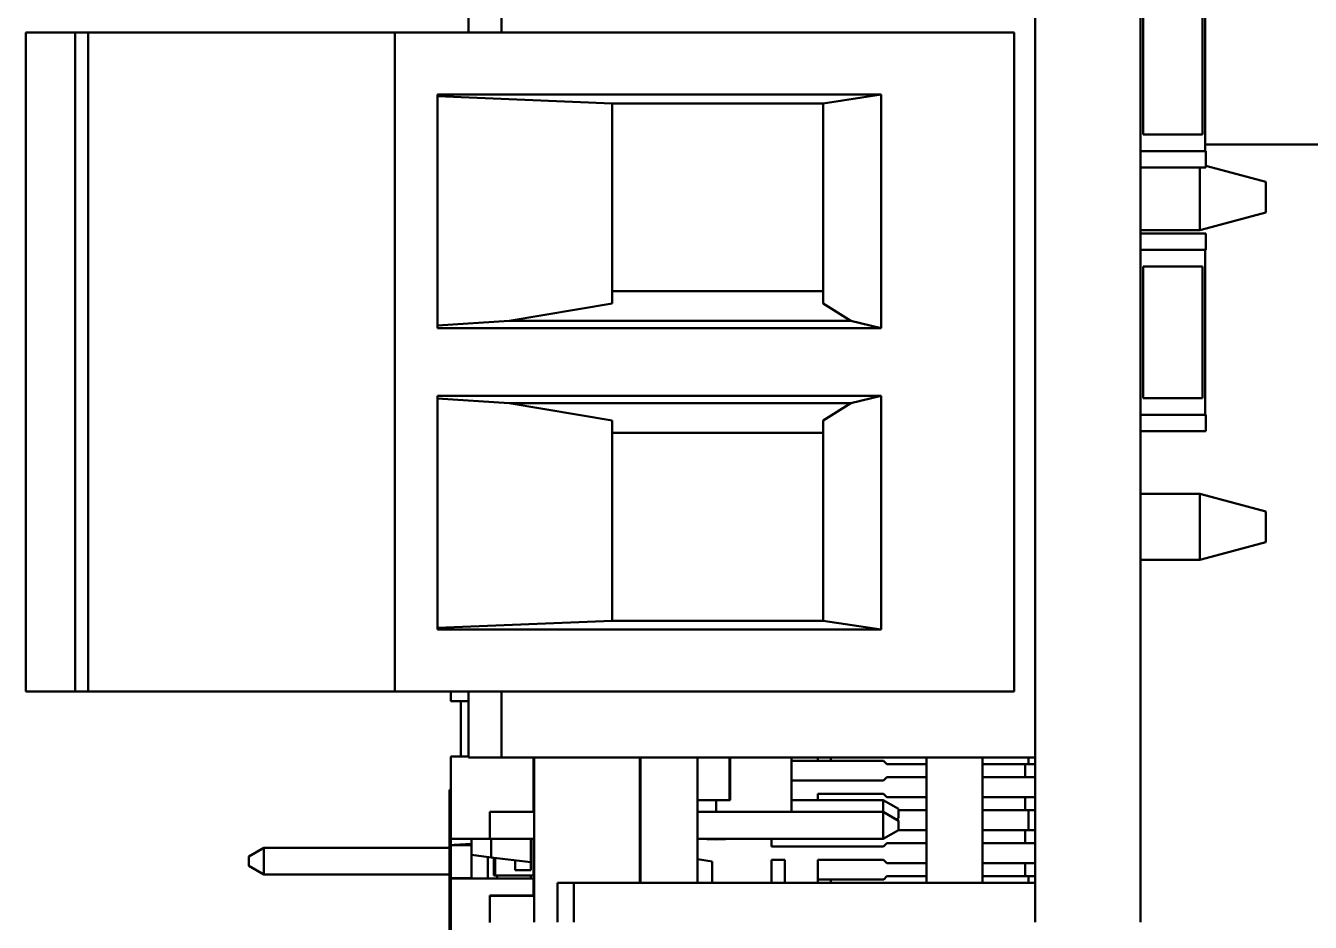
# Model space of a CAD drawing. Header units: millimetres. Extents: x 3100 to 5091, y 868 to 1900.
# Drawn here: x 3461.22 to 3480.72, y 1631.43 to 1645.03 of the extents above; entities that cross this region are included whole.
import ezdxf

# ---------------------------------------------------------------- set-up
doc = ezdxf.new("R2010")
doc.units = ezdxf.units.MM
doc.header["$LTSCALE"] = 1.8
doc.layers.add('외형선(ISO)', color=7, linetype='Continuous', lineweight=50)

msp = doc.modelspace()

# ---------------------------------------------------------------- linework, layer by layer
at = {"layer": '외형선(ISO)'}
for p, q in [((3478.14, 1648.736), (3478.14, 1631.426)), ((3467.94, 1645.926), (3467.94, 1644.926)), ((3468.44, 1644.926), (3468.44, 1645.926)), ((3476.54, 1633.926), (3476.54, 1645.926)), ((3479.12, 1643.126), (3479.12, 1645.626)), ((3478.18, 1645.376), (3478.18, 1644.626)), ((3479.08, 1645.376), (3479.08, 1644.626)), ((3461.222, 1634.926), (3461.222, 1644.926)), ((3461.222, 1644.926), (3461.413, 1644.926)), ((3461.972, 1644.926), (3461.413, 1644.926)), ((3461.972, 1634.926), (3461.972, 1644.926)), ((3461.972, 1644.926), (3462.168, 1644.926)), ((3462.168, 1644.926), (3466.822, 1644.926)), ((3462.168, 1644.926), (3462.168, 1634.926)), ((3466.822, 1644.926), (3466.822, 1634.926)), ((3466.822, 1644.926), (3467.022, 1644.926)), ((3467.022, 1644.926), (3476.222, 1644.926)), ((3476.222, 1634.926), (3476.222, 1644.926)), ((3478.18, 1644.126), (3478.18, 1644.626)), ((3479.08, 1644.126), (3479.08, 1644.626)), ((3478.18, 1644.126), (3478.18, 1643.376)), ((3479.08, 1644.126), (3479.08, 1643.376)), ((3467.472, 1643.985), (3467.472, 1640.439)), ((3474.205, 1643.985), (3467.472, 1643.985)), ((3470.122, 1643.851), (3467.472, 1643.96)), ((3474.205, 1643.985), (3473.322, 1643.851)), ((3474.205, 1640.439), (3474.205, 1643.985)), ((3470.122, 1643.851), (3473.322, 1643.851)), ((3470.122, 1643.851), (3470.122, 1640.816)), ((3473.322, 1643.851), (3473.322, 1640.816)), ((3479.08, 1643.376), (3478.18, 1643.376)), ((3479.128, 1643.126), (3478.14, 1643.126)), ((3479.12, 1643.226), (3484.822, 1643.226)), ((3479.128, 1642.876), (3479.128, 1643.126)), ((3478.14, 1642.876), (3479.128, 1642.876)), ((3479.04, 1642.426), (3479.04, 1642.876)), ((3480.04, 1642.658), (3479.128, 1642.903)), ((3480.04, 1642.658), (3480.04, 1642.426)), ((3479.04, 1641.936), (3479.04, 1642.426)), ((3480.04, 1642.426), (3480.04, 1642.194)), ((3479.059, 1641.931), (3480.04, 1642.194)), ((3479.04, 1641.926), (3479.04, 1641.936)), ((3479.04, 1641.926), (3479.059, 1641.931)), ((3478.14, 1641.926), (3479.04, 1641.926)), ((3479.128, 1641.876), (3478.14, 1641.876)), ((3479.128, 1641.626), (3479.128, 1641.876)), ((3478.14, 1641.626), (3479.128, 1641.626)), ((3479.12, 1639.126), (3479.12, 1641.626)), ((3479.08, 1641.376), (3478.18, 1641.376)), ((3478.18, 1641.376), (3478.18, 1640.626)), ((3479.08, 1641.376), (3479.08, 1640.626)), ((3470.122, 1641.001), (3473.322, 1641.001)), ((3470.122, 1640.816), (3468.556, 1640.551)), ((3473.743, 1640.551), (3473.322, 1640.816)), ((3478.18, 1640.126), (3478.18, 1640.626)), ((3479.08, 1640.126), (3479.08, 1640.626)), ((3468.556, 1640.551), (3467.472, 1640.48)), ((3474.205, 1640.439), (3467.472, 1640.439)), ((3468.556, 1640.551), (3473.743, 1640.551)), ((3474.205, 1640.439), (3473.743, 1640.551)), ((3478.18, 1640.126), (3478.18, 1639.376)), ((3479.08, 1640.126), (3479.08, 1639.376)), ((3467.472, 1635.868), (3467.472, 1639.414)), ((3474.205, 1639.414), (3467.472, 1639.414)), ((3474.205, 1639.414), (3473.743, 1639.301)), ((3474.205, 1635.868), (3474.205, 1639.414)), ((3468.556, 1639.301), (3467.472, 1639.372)), ((3470.122, 1639.037), (3468.556, 1639.301)), ((3468.556, 1639.301), (3473.743, 1639.301)), ((3473.743, 1639.301), (3473.322, 1639.037)), ((3479.08, 1639.376), (3478.18, 1639.376)), ((3470.122, 1639.037), (3470.122, 1636.001)), ((3473.322, 1639.037), (3473.322, 1636.001)), ((3479.128, 1639.126), (3478.14, 1639.126)), ((3479.128, 1638.876), (3479.128, 1639.126)), ((3473.322, 1638.851), (3470.122, 1638.851)), ((3478.14, 1638.876), (3479.128, 1638.876)), ((3478.14, 1637.926), (3479.04, 1637.926)), ((3479.059, 1637.921), (3479.04, 1637.926)), ((3479.04, 1637.916), (3479.04, 1637.926)), ((3479.04, 1637.426), (3479.04, 1637.916)), ((3480.04, 1637.658), (3479.059, 1637.921)), ((3480.04, 1637.658), (3480.04, 1637.426)), ((3479.04, 1636.936), (3479.04, 1637.426)), ((3480.04, 1637.426), (3480.04, 1637.194)), ((3480.04, 1637.194), (3479.059, 1636.931)), ((3478.14, 1636.926), (3479.04, 1636.926)), ((3479.04, 1636.926), (3479.04, 1636.936)), ((3479.059, 1636.931), (3479.04, 1636.926)), ((3467.472, 1635.893), (3470.122, 1636.001)), ((3473.322, 1636.001), (3470.122, 1636.001)), ((3473.322, 1636.001), (3474.205, 1635.868)), ((3474.205, 1635.868), (3467.472, 1635.868)), ((3461.222, 1634.926), (3461.413, 1634.926)), ((3461.972, 1634.926), (3461.413, 1634.926)), ((3461.972, 1634.926), (3462.168, 1634.926)), ((3462.168, 1634.926), (3466.822, 1634.926)), ((3466.822, 1634.926), (3467.022, 1634.926)), ((3467.022, 1634.926), (3476.222, 1634.926)), ((3467.675, 1634.926), (3467.675, 1634.785)), ((3467.94, 1634.926), (3467.94, 1633.926)), ((3468.44, 1633.926), (3468.44, 1634.926)), ((3467.68, 1634.78), (3467.94, 1634.78)), ((3467.825, 1633.943), (3467.825, 1634.78)), ((3467.675, 1633.938), (3467.675, 1632.698)), ((3467.94, 1633.943), (3467.68, 1633.943)), ((3467.68, 1633.943), (3467.68, 1633.943)), ((3467.68, 1633.943), (3467.94, 1633.943)), ((3467.94, 1633.926), (3468.44, 1633.926)), ((3476.54, 1633.926), (3468.44, 1633.926)), ((3468.925, 1633.101), (3468.925, 1633.926)), ((3468.937, 1631.426), (3468.937, 1633.926)), ((3470.54, 1632.026), (3470.54, 1633.926)), ((3470.552, 1633.926), (3470.552, 1632.026)), ((3471.416, 1633.926), (3471.416, 1632.026)), ((3471.902, 1633.281), (3471.902, 1633.926)), ((3471.911, 1633.281), (3471.911, 1633.926)), ((3472.841, 1633.926), (3472.841, 1633.101)), ((3474.24, 1633.876), (3472.841, 1633.876)), ((3473.24, 1633.876), (3473.24, 1633.926)), ((3473.44, 1633.876), (3473.44, 1633.926)), ((3474.29, 1633.826), (3474.24, 1633.876)), ((3474.29, 1633.826), (3474.89, 1633.826)), ((3474.89, 1633.926), (3474.89, 1632.026)), ((3475.74, 1632.026), (3475.74, 1633.926)), ((3475.74, 1633.826), (3476.29, 1633.826)), ((3476.29, 1633.826), (3476.39, 1633.826)), ((3476.39, 1633.826), (3476.54, 1633.826)), ((3476.39, 1633.626), (3476.39, 1633.826)), ((3476.44, 1633.826), (3476.44, 1633.926)), ((3476.54, 1632.026), (3476.54, 1633.926)), ((3472.841, 1633.576), (3474.24, 1633.576)), ((3474.24, 1633.576), (3474.29, 1633.626)), ((3474.89, 1633.626), (3474.29, 1633.626)), ((3476.29, 1633.626), (3475.74, 1633.626)), ((3476.29, 1633.626), (3476.39, 1633.626)), ((3476.54, 1633.626), (3476.39, 1633.626)), ((3467.675, 1633.434), (3467.655, 1633.434)), ((3467.655, 1633.434), (3467.655, 1633.433)), ((3467.675, 1633.433), (3467.655, 1633.433)), ((3467.655, 1633.433), (3467.655, 1630.004)), ((3473.24, 1633.28), (3473.24, 1633.376)), ((3473.54, 1633.376), (3473.24, 1633.376)), ((3474.241, 1633.376), (3473.54, 1633.376)), ((3474.241, 1633.376), (3474.29, 1633.326)), ((3468.937, 1633.28), (3468.925, 1633.28)), ((3468.925, 1633.28), (3468.937, 1633.28)), ((3468.925, 1633.28), (3468.937, 1633.28)), ((3468.937, 1633.28), (3468.925, 1633.28)), ((3470.552, 1633.28), (3470.54, 1633.28)), ((3470.54, 1633.28), (3470.552, 1633.28)), ((3470.54, 1633.28), (3470.552, 1633.28)), ((3470.552, 1633.28), (3470.54, 1633.28)), ((3471.597, 1633.281), (3471.416, 1633.281)), ((3471.698, 1633.281), (3471.698, 1633.101)), ((3471.911, 1633.281), (3471.902, 1633.281)), ((3472.841, 1633.28), (3474.235, 1633.28)), ((3474.235, 1633.28), (3472.841, 1633.28)), ((3472.841, 1633.28), (3474.235, 1633.28)), ((3474.235, 1633.28), (3472.841, 1633.28)), ((3474.235, 1633.28), (3474.235, 1633.101)), ((3474.235, 1633.28), (3474.235, 1633.28)), ((3474.235, 1633.28), (3474.235, 1633.28)), ((3474.235, 1633.28), (3474.464, 1633.148)), ((3474.464, 1633.148), (3474.235, 1633.28)), ((3474.235, 1633.28), (3474.235, 1633.28)), ((3474.464, 1633.148), (3474.235, 1633.28)), ((3474.235, 1633.28), (3474.464, 1633.148)), ((3474.89, 1633.326), (3474.29, 1633.326)), ((3476.29, 1633.326), (3475.74, 1633.326)), ((3476.29, 1633.326), (3476.39, 1633.326)), ((3476.54, 1633.326), (3476.39, 1633.326)), ((3476.39, 1633.126), (3476.39, 1633.326)), ((3468.937, 1633.101), (3468.266, 1633.101)), ((3468.266, 1633.101), (3468.266, 1633.1)), ((3468.266, 1633.101), (3468.266, 1633.101)), ((3468.266, 1633.101), (3468.937, 1633.101)), ((3468.266, 1633.1), (3468.937, 1633.1)), ((3468.266, 1633.1), (3468.266, 1632.694)), ((3468.266, 1633.1), (3468.266, 1633.1)), ((3468.937, 1633.1), (3468.266, 1633.1)), ((3470.552, 1633.101), (3470.54, 1633.101)), ((3470.54, 1633.101), (3470.552, 1633.101)), ((3470.54, 1633.1), (3470.552, 1633.1)), ((3470.552, 1633.1), (3470.54, 1633.1)), ((3471.416, 1633.101), (3474.235, 1633.101)), ((3474.235, 1633.101), (3471.416, 1633.101)), ((3471.416, 1633.1), (3474.235, 1633.1)), ((3474.235, 1633.1), (3471.416, 1633.1)), ((3474.235, 1633.101), (3474.235, 1633.1)), ((3474.464, 1632.969), (3474.235, 1633.101)), ((3474.235, 1633.101), (3474.235, 1633.101)), ((3474.235, 1633.101), (3474.464, 1632.969)), ((3474.235, 1633.1), (3474.464, 1632.968)), ((3474.235, 1633.1), (3474.235, 1632.694)), ((3474.235, 1633.1), (3474.235, 1633.1)), ((3474.464, 1632.968), (3474.235, 1633.1)), ((3474.464, 1633.005), (3474.432, 1632.987)), ((3474.464, 1633.148), (3474.464, 1633.148)), ((3474.464, 1633.148), (3474.464, 1633.148)), ((3474.464, 1633.148), (3474.464, 1633.148)), ((3474.464, 1633.148), (3474.464, 1633.005)), ((3474.89, 1633.126), (3474.464, 1633.126)), ((3474.464, 1632.969), (3474.464, 1632.969)), ((3474.464, 1632.969), (3474.464, 1632.968)), ((3474.464, 1632.968), (3474.464, 1632.826)), ((3474.464, 1632.968), (3474.464, 1632.968)), ((3476.29, 1633.126), (3475.74, 1633.126)), ((3476.29, 1633.126), (3476.39, 1633.126)), ((3476.39, 1633.126), (3476.54, 1633.126)), ((3476.44, 1632.826), (3476.44, 1633.126)), ((3474.464, 1632.826), (3474.235, 1632.694)), ((3474.464, 1632.826), (3474.89, 1632.826)), ((3475.74, 1632.826), (3476.29, 1632.826)), ((3476.29, 1632.826), (3476.39, 1632.826)), ((3476.39, 1632.826), (3476.54, 1632.826)), ((3476.39, 1632.626), (3476.39, 1632.826)), ((3467.675, 1632.698), (3467.675, 1632.604)), ((3467.675, 1632.59), (3467.675, 1632.59)), ((3467.675, 1632.59), (3467.675, 1632.1)), ((3467.68, 1632.693), (3468.92, 1632.693)), ((3467.68, 1632.599), (3467.722, 1632.599)), ((3467.987, 1632.595), (3467.68, 1632.595)), ((3467.987, 1632.449), (3467.987, 1632.693)), ((3468.937, 1632.694), (3468.266, 1632.694)), ((3468.287, 1632.693), (3468.287, 1632.412)), ((3468.887, 1632.339), (3468.887, 1632.693)), ((3468.888, 1632.215), (3468.888, 1632.693)), ((3468.925, 1632.138), (3468.925, 1632.694)), ((3468.925, 1632.604), (3468.925, 1632.694)), ((3468.925, 1632.59), (3468.925, 1632.59)), ((3468.925, 1632.292), (3468.925, 1632.59)), ((3470.552, 1632.694), (3470.54, 1632.694)), ((3474.235, 1632.694), (3471.416, 1632.694)), ((3471.416, 1632.694), (3471.698, 1632.684)), ((3471.983, 1632.694), (3471.698, 1632.684)), ((3471.698, 1632.694), (3471.698, 1632.684)), ((3472.54, 1632.576), (3472.54, 1632.694)), ((3472.84, 1632.576), (3472.54, 1632.576)), ((3472.84, 1632.576), (3474.24, 1632.576)), ((3474.24, 1632.576), (3474.29, 1632.626)), ((3474.89, 1632.626), (3474.29, 1632.626)), ((3476.29, 1632.626), (3475.74, 1632.626)), ((3476.29, 1632.626), (3476.39, 1632.626)), ((3476.54, 1632.626), (3476.39, 1632.626)), ((3464.607, 1632.426), (3464.836, 1632.558)), ((3464.836, 1632.558), (3464.607, 1632.426)), ((3464.607, 1632.425), (3464.836, 1632.557)), ((3464.836, 1632.557), (3464.607, 1632.425)), ((3464.607, 1632.425), (3464.836, 1632.557)), ((3464.836, 1632.557), (3464.607, 1632.425)), ((3464.607, 1632.425), (3464.836, 1632.557)), ((3464.836, 1632.557), (3464.607, 1632.425)), ((3464.607, 1632.425), (3464.836, 1632.557)), ((3464.836, 1632.557), (3464.607, 1632.425)), ((3464.607, 1632.425), (3464.607, 1632.426)), ((3464.607, 1632.426), (3464.607, 1632.426)), ((3464.607, 1632.425), (3464.607, 1632.425)), ((3464.607, 1632.425), (3464.607, 1632.425)), ((3464.607, 1632.425), (3464.607, 1632.425)), ((3464.607, 1632.425), (3464.607, 1632.425)), ((3464.607, 1632.425), (3464.607, 1632.425)), ((3464.607, 1632.425), (3464.607, 1632.425)), ((3464.607, 1632.282), (3464.607, 1632.425)), ((3464.607, 1632.425), (3464.607, 1632.425)), ((3467.655, 1632.558), (3464.836, 1632.558)), ((3464.836, 1632.558), (3464.836, 1632.558)), ((3464.836, 1632.558), (3467.655, 1632.558)), ((3464.836, 1632.557), (3464.836, 1632.558)), ((3467.655, 1632.557), (3464.836, 1632.557)), ((3464.836, 1632.557), (3464.836, 1632.557)), ((3467.655, 1632.557), (3464.836, 1632.557)), ((3467.655, 1632.557), (3464.836, 1632.557)), ((3464.836, 1632.557), (3464.836, 1632.557)), ((3464.836, 1632.557), (3467.655, 1632.557)), ((3467.655, 1632.557), (3464.836, 1632.557)), ((3464.836, 1632.557), (3464.836, 1632.557)), ((3464.836, 1632.557), (3467.655, 1632.557)), ((3467.655, 1632.557), (3464.836, 1632.557)), ((3464.836, 1632.557), (3464.836, 1632.557)), ((3464.836, 1632.557), (3467.655, 1632.557)), ((3464.836, 1632.557), (3464.836, 1632.557)), ((3464.836, 1632.557), (3464.836, 1632.557)), ((3464.836, 1632.557), (3464.836, 1632.557)), ((3464.836, 1632.15), (3464.836, 1632.557)), ((3468.287, 1632.412), (3467.987, 1632.449)), ((3467.987, 1632.089), (3467.987, 1632.449)), ((3468.237, 1632.418), (3468.237, 1632.089)), ((3468.287, 1632.412), (3468.887, 1632.339)), ((3468.325, 1632.408), (3468.325, 1632.138)), ((3468.345, 1632.138), (3468.345, 1632.405)), ((3471.64, 1632.35), (3471.416, 1632.382)), ((3471.416, 1632.382), (3471.64, 1632.351)), ((3464.836, 1632.15), (3464.607, 1632.282)), ((3468.647, 1632.215), (3468.647, 1632.368)), ((3468.647, 1632.215), (3468.888, 1632.215)), ((3468.937, 1632.292), (3468.925, 1632.292)), ((3471.64, 1632.351), (3471.64, 1632.35)), ((3471.64, 1632.35), (3471.64, 1632.026)), ((3472.54, 1632.026), (3472.54, 1632.376)), ((3472.54, 1632.376), (3472.74, 1632.376)), ((3472.74, 1632.026), (3472.74, 1632.376)), ((3473.24, 1632.076), (3473.24, 1632.376)), ((3473.54, 1632.376), (3473.24, 1632.376)), ((3474.241, 1632.376), (3473.54, 1632.376)), ((3474.241, 1632.376), (3474.29, 1632.326)), ((3474.89, 1632.326), (3474.29, 1632.326)), ((3476.29, 1632.326), (3475.74, 1632.326)), ((3476.29, 1632.326), (3476.39, 1632.326)), ((3476.54, 1632.326), (3476.39, 1632.326)), ((3476.39, 1632.126), (3476.39, 1632.326)), ((3464.836, 1632.15), (3467.655, 1632.15)), ((3467.675, 1632.084), (3467.675, 1630.844)), ((3467.68, 1632.095), (3467.987, 1632.095)), ((3468.92, 1632.089), (3467.68, 1632.089)), ((3467.68, 1632.089), (3467.68, 1632.089)), ((3467.68, 1632.089), (3468.92, 1632.089)), ((3468.345, 1632.138), (3468.325, 1632.138)), ((3468.925, 1632.138), (3468.345, 1632.138)), ((3468.377, 1632.089), (3468.377, 1632.138)), ((3468.887, 1632.138), (3468.887, 1632.089)), ((3468.92, 1632.089), (3468.92, 1632.089)), ((3468.925, 1631.831), (3468.925, 1632.084)), ((3468.937, 1632.01), (3468.925, 1632.01)), ((3468.925, 1632.01), (3468.937, 1632.01)), ((3468.925, 1632.01), (3468.937, 1632.01)), ((3468.937, 1632.01), (3468.925, 1632.01)), ((3469.29, 1632.026), (3469.54, 1632.026)), ((3469.29, 1631.426), (3469.29, 1632.026)), ((3469.54, 1631.426), (3469.54, 1632.026)), ((3469.54, 1632.026), (3469.64, 1632.026)), ((3476.54, 1632.026), (3469.64, 1632.026)), ((3473.24, 1632.026), (3473.24, 1632.076)), ((3473.54, 1632.076), (3473.24, 1632.076)), ((3473.44, 1632.026), (3473.44, 1632.076)), ((3473.54, 1632.076), (3474.243, 1632.076)), ((3474.29, 1632.126), (3474.243, 1632.076)), ((3474.89, 1632.126), (3474.29, 1632.126)), ((3476.29, 1632.126), (3475.74, 1632.126)), ((3476.29, 1632.126), (3476.39, 1632.126)), ((3476.39, 1632.126), (3476.54, 1632.126)), ((3476.44, 1632.026), (3476.44, 1632.126)), ((3476.54, 1632.026), (3476.54, 1631.426)), ((3468.937, 1631.831), (3468.266, 1631.831)), ((3468.266, 1631.831), (3468.266, 1631.83)), ((3468.266, 1631.831), (3468.266, 1631.831)), ((3468.266, 1631.831), (3468.937, 1631.831)), ((3468.266, 1631.83), (3468.937, 1631.83)), ((3468.266, 1631.83), (3468.266, 1631.424)), ((3468.266, 1631.83), (3468.266, 1631.83)), ((3468.937, 1631.83), (3468.266, 1631.83))]:
    msp.add_line(p, q, dxfattribs=at)
for centre, start, end in [((3467.68, 1634.785), 180, 270.0199), ((3467.68, 1632.698), 180, 270.0199), ((3467.68, 1632.604), 180, 270), ((3468.92, 1632.698), 270, 309.034), ((3468.92, 1632.604), 349.6539, 0), ((3467.68, 1632.1), 180, 270)]:
    msp.add_arc(centre, 0.005, start, end, dxfattribs=at)
for centre, major_axis, start_param in [((3471.597, 1633.281), (0.305, 0), 4.712389), ((3468.777, 1632.292), (0.16, 0), 5.888953), ((3468.777, 1632.067), (0.16, 0), 5.890278)]:
    msp.add_ellipse(centre, major_axis=major_axis, ratio=0.00019, start_param=start_param, end_param=6.283185, dxfattribs=at)
for points, knots in [([(3467.68, 1633.943), (3467.679, 1633.943), (3467.677, 1633.942), (3467.676, 1633.941), (3467.676, 1633.941), (3467.676, 1633.94), (3467.676, 1633.939), (3467.675, 1633.939), (3467.675, 1633.939), (3467.675, 1633.939), (3467.675, 1633.939), (3467.675, 1633.938), (3467.675, 1633.938), (3467.675, 1633.938), (3467.675, 1633.938), (3467.675, 1633.938), (3467.675, 1633.938), (3467.675, 1633.938), (3467.675, 1633.938), (3467.675, 1633.938), (3467.675, 1633.938), (3467.675, 1633.938)], [0.0000000028, 0.0000000028, 0.0000000028, 0.0000000028, 0.0004738719, 0.0004738719, 0.0004738719, 0.0007108064, 0.0007108064, 0.0007108064, 0.0008292737, 0.0008292737, 0.0008292737, 0.0008885073, 0.0008885073, 0.0008885073, 0.0009181242, 0.0009181242, 0.0009181242, 0.0009329326, 0.0009329326, 0.0009329326, 0.000947741, 0.000947741, 0.000947741, 0.000947741]), ([(3467.675, 1633.094), (3467.675, 1633.094), (3467.675, 1633.094), (3467.675, 1633.094), (3467.675, 1633.094), (3467.675, 1633.094), (3467.675, 1633.094), (3467.675, 1633.094), (3467.675, 1633.094), (3467.675, 1633.094)], [0.00090737756, 0.00090737756, 0.00090737756, 0.00090737756, 0.00091812416, 0.00091812416, 0.00091812416, 0.00093293257, 0.00093293257, 0.00093293257, 0.00094774098, 0.00094774098, 0.00094774098, 0.00094774098]), ([(3467.675, 1632.59), (3467.675, 1632.59), (3467.675, 1632.59), (3467.675, 1632.59), (3467.675, 1632.592), (3467.677, 1632.595), (3467.68, 1632.595)], [-0.0000046349, -0.0000046349, -0.0000046349, -0.0000046349, 0.0000103556, 0.0000103556, 0.0000103556, 0.0009547571, 0.0009547571, 0.0009547571, 0.0009547571]), ([(3467.68, 1632.596), (3467.681, 1632.596), (3467.681, 1632.596), (3467.684, 1632.596), (3467.686, 1632.596), (3467.691, 1632.597), (3467.692, 1632.597), (3467.695, 1632.597), (3467.697, 1632.597), (3467.703, 1632.597), (3467.708, 1632.598), (3467.718, 1632.599), (3467.723, 1632.599), (3467.74, 1632.6), (3467.751, 1632.601), (3467.796, 1632.604), (3467.83, 1632.606), (3467.905, 1632.61), (3467.946, 1632.612), (3467.987, 1632.614)], [0, 0, 0, 0, 0.00393128, 0.00393128, 0.0068956, 0.0068956, 0.00769605, 0.00769605, 0.00848833, 0.00848833, 0.01009683, 0.01009683, 0.01167444, 0.01167444, 0.01506032, 0.01506032, 0.02520427, 0.02520427, 0.03762436, 0.03762436, 0.03762436, 0.03762436]), ([(3468.925, 1632.591), (3468.925, 1632.591), (3468.925, 1632.591), (3468.925, 1632.591), (3468.925, 1632.591), (3468.925, 1632.591), (3468.925, 1632.591), (3468.925, 1632.591), (3468.925, 1632.59), (3468.925, 1632.59), (3468.925, 1632.59), (3468.925, 1632.59), (3468.925, 1632.59), (3468.925, 1632.59), (3468.925, 1632.59), (3468.925, 1632.59)], [0.0008241869, 0.0008241869, 0.0008241869, 0.0008241869, 0.0008292935, 0.0008292935, 0.0008292935, 0.0008885175, 0.0008885175, 0.0008885175, 0.0009181295, 0.0009181295, 0.0009181295, 0.0009329355, 0.0009329355, 0.0009329355, 0.0009477415, 0.0009477415, 0.0009477415, 0.0009477415]), ([(3467.68, 1632.089), (3467.679, 1632.089), (3467.677, 1632.088), (3467.676, 1632.087), (3467.676, 1632.086), (3467.676, 1632.086), (3467.676, 1632.085), (3467.675, 1632.085), (3467.675, 1632.085), (3467.675, 1632.084), (3467.675, 1632.084), (3467.675, 1632.084), (3467.675, 1632.084), (3467.675, 1632.084), (3467.675, 1632.084), (3467.675, 1632.084), (3467.675, 1632.084), (3467.675, 1632.084), (3467.675, 1632.084), (3467.675, 1632.084), (3467.675, 1632.084), (3467.675, 1632.084)], [0.0000000028, 0.0000000028, 0.0000000028, 0.0000000028, 0.0004738719, 0.0004738719, 0.0004738719, 0.0007108064, 0.0007108064, 0.0007108064, 0.0008292737, 0.0008292737, 0.0008292737, 0.0008885073, 0.0008885073, 0.0008885073, 0.0009181242, 0.0009181242, 0.0009181242, 0.0009329326, 0.0009329326, 0.0009329326, 0.000947741, 0.000947741, 0.000947741, 0.000947741]), ([(3468.925, 1632.084), (3468.925, 1632.084), (3468.925, 1632.084), (3468.925, 1632.084), (3468.925, 1632.086), (3468.923, 1632.089), (3468.92, 1632.089)], [-0.0000046349, -0.0000046349, -0.0000046349, -0.0000046349, 0.0000103531, 0.0000103531, 0.0000103531, 0.0009545967, 0.0009545967, 0.0009545967, 0.0009545967])]:
    msp.add_open_spline(points, degree=3, knots=knots, dxfattribs=at)
for points in [[(3467.68, 1632.595), (3467.678, 1632.595), (3467.675, 1632.593), (3467.675, 1632.59)], [(3468.925, 1632.59), (3468.925, 1632.591), (3468.925, 1632.591), (3468.925, 1632.591)]]:
    msp.add_open_spline(points, degree=3, dxfattribs=at)

doc.saveas('drawing.dxf')
